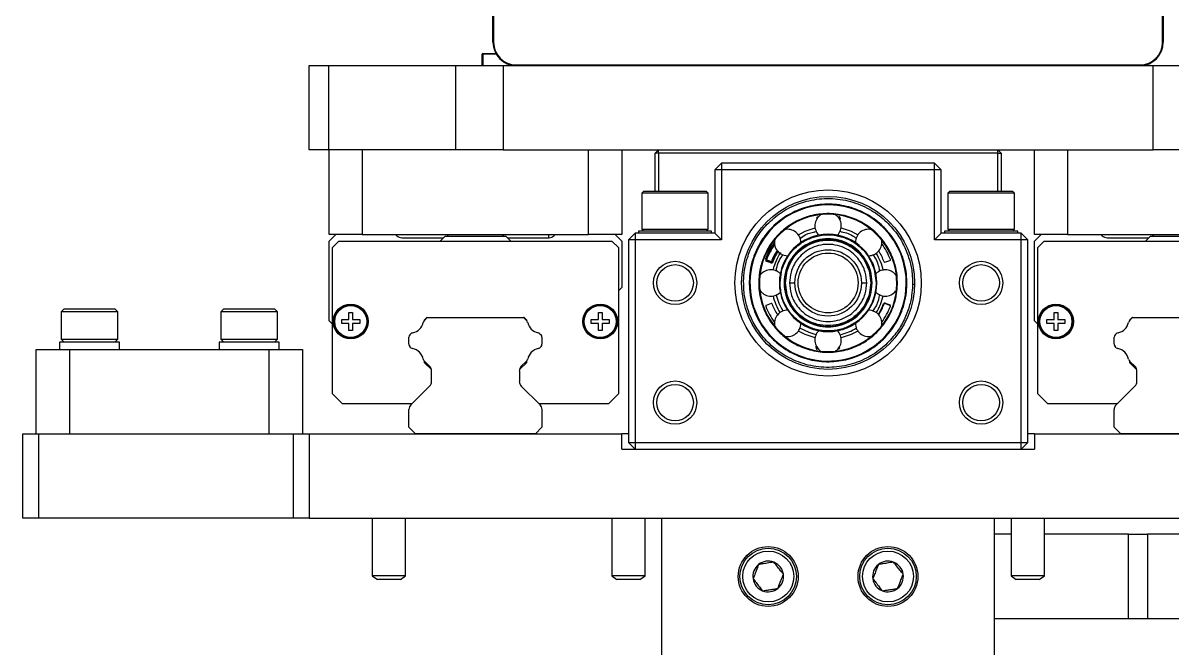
# Model space of a CAD drawing. Header units: millimetres. Extents: x 0 to 279, y 0 to 216.
# Drawn here: x 22.65 to 51.43, y 25.5 to 41.17 of the extents above; entities that cross this region are included whole.
import ezdxf

# ---------------------------------------------------------------- set-up
doc = ezdxf.new("R2010")
doc.units = ezdxf.units.MM

msp = doc.modelspace()

# ---------------------------------------------------------------- linework, layer by layer
at = {"color": 7, "linetype": 'Continuous', "lineweight": 25}
for p, q in [((34.418, 40.684), (34.418, 54.143)), ((34.435, 54.143), (34.435, 40.684)), ((51.193, 40.684), (51.193, 54.143)), ((51.21, 54.143), (51.21, 40.684)), ((34.418, 40.684), (34.435, 40.684)), ((51.193, 40.684), (51.21, 40.684)), ((34.147, 40.101), (34.147, 40.384)), ((34.164, 40.384), (34.147, 40.384)), ((34.164, 40.384), (34.164, 40.401)), ((34.164, 40.401), (34.492, 40.401)), ((29.814, 37.984), (29.814, 40.101)), ((29.814, 40.101), (30.302, 40.101)), ((30.302, 40.101), (30.302, 37.984)), ((30.302, 40.101), (33.492, 40.101)), ((33.492, 37.984), (33.492, 40.101)), ((33.492, 40.101), (34.671, 40.101)), ((34.671, 40.101), (34.671, 37.984)), ((34.671, 40.101), (50.957, 40.101)), ((35.001, 40.118), (50.626, 40.118)), ((35.001, 40.118), (35.001, 40.101)), ((50.626, 40.118), (50.626, 40.101)), ((50.957, 37.984), (50.957, 40.101)), ((50.957, 40.101), (52.135, 40.101)), ((30.302, 37.984), (29.814, 37.984)), ((33.492, 37.984), (30.302, 37.984)), ((30.314, 35.868), (30.314, 37.984)), ((31.147, 37.984), (31.147, 35.868)), ((34.671, 37.984), (33.492, 37.984)), ((34.671, 37.984), (50.957, 37.984)), ((36.814, 35.868), (36.814, 37.984)), ((37.647, 37.984), (37.647, 35.868)), ((38.564, 37.984), (38.481, 37.901)), ((38.481, 36.951), (38.481, 37.901)), ((38.564, 37.901), (38.481, 37.901)), ((38.564, 37.901), (38.564, 37.984)), ((38.564, 37.901), (38.564, 36.951)), ((47.064, 37.901), (38.564, 37.901)), ((47.064, 37.901), (47.064, 37.984)), ((47.147, 37.901), (47.064, 37.984)), ((47.064, 36.951), (47.064, 37.901)), ((47.064, 37.901), (47.147, 37.901)), ((47.147, 37.901), (47.147, 36.951)), ((47.981, 35.868), (47.981, 37.984)), ((48.814, 37.984), (48.814, 35.868)), ((52.135, 37.984), (50.957, 37.984)), ((40.147, 37.651), (39.981, 37.484)), ((39.981, 37.484), (39.981, 35.901)), ((40.147, 37.484), (39.981, 37.484)), ((40.147, 37.651), (40.147, 37.484)), ((45.481, 37.651), (40.147, 37.651)), ((40.147, 37.484), (40.147, 35.734)), ((45.481, 37.484), (40.147, 37.484)), ((45.481, 37.484), (45.481, 37.651)), ((45.647, 37.484), (45.481, 37.651)), ((45.481, 35.734), (45.481, 37.484)), ((45.647, 37.484), (45.481, 37.484)), ((45.647, 35.901), (45.647, 37.484)), ((38.197, 36.951), (38.147, 36.901)), ((38.147, 36.901), (38.147, 36.001)), ((39.814, 36.901), (38.147, 36.901)), ((38.197, 36.951), (39.764, 36.951)), ((39.814, 36.901), (39.764, 36.951)), ((39.814, 36.001), (39.814, 36.901)), ((45.864, 36.951), (45.814, 36.901)), ((45.814, 36.901), (45.814, 36.001)), ((47.481, 36.901), (45.814, 36.901)), ((45.864, 36.951), (47.431, 36.951)), ((47.481, 36.901), (47.431, 36.951)), ((47.481, 36.001), (47.481, 36.901)), ((42.544, 36.279), (42.527, 36.276)), ((42.527, 36.276), (42.531, 36.256)), ((42.538, 36.312), (42.541, 36.295)), ((42.541, 36.295), (42.544, 36.279)), ((43.087, 36.295), (43.084, 36.279)), ((43.1, 36.276), (43.084, 36.279)), ((43.09, 36.312), (43.087, 36.295)), ((43.097, 36.256), (43.1, 36.276)), ((43.117, 36.273), (43.1, 36.276)), ((38.147, 36.001), (38.197, 35.951)), ((38.147, 36.001), (39.814, 36.001)), ((39.764, 35.951), (39.814, 36.001)), ((45.814, 36.001), (45.864, 35.951)), ((45.814, 36.001), (47.481, 36.001)), ((47.431, 35.951), (47.481, 36.001)), ((31.147, 35.868), (30.314, 35.868)), ((30.314, 35.701), (30.481, 35.868)), ((30.314, 33.701), (30.314, 35.701)), ((30.397, 35.537), (30.561, 35.701)), ((30.561, 35.701), (37.4, 35.701)), ((31.147, 35.868), (36.814, 35.868)), ((31.981, 35.868), (32.014, 35.834)), ((32.133, 35.784), (33.162, 35.784)), ((33.214, 35.818), (33.097, 35.701)), ((34.747, 35.818), (33.214, 35.818)), ((33.281, 35.834), (33.314, 35.868)), ((34.647, 35.868), (34.681, 35.834)), ((34.864, 35.701), (34.747, 35.818)), ((34.8, 35.784), (35.828, 35.784)), ((35.814, 35.868), (35.814, 35.784)), ((35.947, 35.834), (35.981, 35.868)), ((37.647, 35.868), (36.814, 35.868)), ((37.4, 35.701), (37.564, 35.537)), ((37.481, 35.868), (37.647, 35.701)), ((37.647, 35.701), (37.647, 34.534)), ((37.981, 35.901), (37.814, 35.734)), ((37.981, 35.734), (37.814, 35.734)), ((37.814, 35.734), (37.814, 30.651)), ((39.981, 35.901), (37.981, 35.901)), ((37.981, 35.901), (37.981, 35.734)), ((37.981, 35.734), (37.981, 30.651)), ((40.147, 35.734), (37.981, 35.734)), ((38.064, 35.951), (38.064, 35.901)), ((39.897, 35.951), (38.064, 35.951)), ((39.897, 35.901), (39.897, 35.951)), ((40.147, 35.734), (39.981, 35.901)), ((42.133, 35.797), (42.163, 35.795)), ((42.466, 35.919), (42.488, 35.944)), ((43.147, 35.923), (43.178, 35.934)), ((45.481, 35.734), (45.647, 35.901)), ((47.647, 35.734), (45.481, 35.734)), ((47.647, 35.901), (45.647, 35.901)), ((45.731, 35.951), (45.731, 35.901)), ((47.564, 35.951), (45.731, 35.951)), ((47.564, 35.901), (47.564, 35.951)), ((47.647, 35.734), (47.647, 35.901)), ((47.814, 35.734), (47.647, 35.901)), ((47.647, 30.651), (47.647, 35.734)), ((47.814, 35.734), (47.647, 35.734)), ((47.814, 30.651), (47.814, 35.734)), ((48.814, 35.868), (47.981, 35.868)), ((47.981, 35.701), (48.147, 35.868)), ((47.981, 33.701), (47.981, 35.701)), ((48.064, 35.537), (48.228, 35.701)), ((48.228, 35.701), (55.067, 35.701)), ((48.814, 35.868), (54.481, 35.868)), ((49.647, 35.868), (49.681, 35.834)), ((49.8, 35.784), (50.828, 35.784)), ((50.881, 35.818), (50.764, 35.701)), ((52.414, 35.818), (50.881, 35.818)), ((50.947, 35.834), (50.981, 35.868)), ((30.397, 31.868), (30.397, 35.537)), ((37.564, 35.537), (37.564, 31.868)), ((48.064, 31.868), (48.064, 35.537)), ((41.254, 35.237), (41.269, 35.231)), ((41.264, 35.215), (41.258, 35.2)), ((41.383, 35.154), (41.258, 35.2)), ((41.269, 35.231), (41.264, 35.215)), ((41.264, 35.215), (41.389, 35.17)), ((41.269, 35.231), (41.395, 35.185)), ((41.389, 35.17), (41.383, 35.154)), ((41.395, 35.185), (41.389, 35.17)), ((41.395, 35.185), (41.41, 35.18)), ((41.41, 35.18), (41.426, 35.174)), ((43.96, 35.333), (43.958, 35.313)), ((44.239, 35.17), (44.364, 35.215)), ((44.09, 34.992), (44.107, 34.977)), ((37.647, 34.534), (37.564, 34.451)), ((23.676, 34.001), (23.606, 33.93)), ((23.676, 34.001), (24.791, 34.001)), ((24.791, 34.001), (24.951, 34.001)), ((25.022, 33.93), (24.951, 34.001)), ((27.676, 34.001), (27.606, 33.93)), ((27.676, 34.001), (28.829, 34.001)), ((28.829, 34.001), (28.951, 34.001)), ((29.022, 33.93), (28.951, 34.001)), ((41.389, 34.132), (41.264, 34.087)), ((41.668, 33.97), (41.67, 34)), ((43.977, 33.999), (43.965, 33.994)), ((44.218, 34.123), (44.202, 34.129)), ((44.239, 34.132), (44.245, 34.148)), ((44.364, 34.087), (44.239, 34.132)), ((44.245, 34.148), (44.37, 34.102)), ((44.364, 34.087), (44.37, 34.102)), ((23.606, 33.93), (23.606, 33.239)), ((24.844, 33.93), (23.606, 33.93)), ((25.022, 33.93), (24.844, 33.93)), ((25.022, 33.239), (25.022, 33.93)), ((27.606, 33.93), (27.606, 33.239)), ((28.886, 33.93), (27.606, 33.93)), ((29.022, 33.93), (28.886, 33.93)), ((29.022, 33.239), (29.022, 33.93)), ((30.397, 33.618), (30.314, 33.701)), ((32.764, 33.784), (32.697, 33.718)), ((32.697, 33.718), (32.697, 33.709)), ((32.709, 33.718), (32.775, 33.784)), ((32.775, 33.784), (32.764, 33.784)), ((32.775, 33.784), (35.187, 33.784)), ((35.187, 33.784), (35.253, 33.718)), ((35.197, 33.784), (35.187, 33.784)), ((35.264, 33.718), (35.197, 33.784)), ((35.264, 33.709), (35.264, 33.718)), ((48.064, 33.618), (47.981, 33.701)), ((50.364, 33.718), (50.363, 33.709)), ((50.431, 33.784), (50.364, 33.718)), ((50.375, 33.718), (50.441, 33.784)), ((50.441, 33.784), (50.431, 33.784)), ((50.441, 33.784), (52.853, 33.784)), ((23.564, 33.168), (23.564, 32.984)), ((25.064, 33.168), (23.564, 33.168)), ((23.606, 33.239), (23.676, 33.168)), ((23.606, 33.239), (24.844, 33.239)), ((24.844, 33.239), (25.022, 33.239)), ((24.951, 33.168), (25.022, 33.239)), ((25.064, 32.984), (25.064, 33.168)), ((27.564, 33.168), (27.564, 32.984)), ((29.064, 33.168), (27.564, 33.168)), ((27.606, 33.239), (27.676, 33.168)), ((27.606, 33.239), (28.886, 33.239)), ((28.886, 33.239), (29.022, 33.239)), ((28.951, 33.168), (29.022, 33.239)), ((29.064, 32.984), (29.064, 33.168)), ((32.32, 33.319), (32.314, 33.314)), ((32.314, 33.113), (32.314, 33.289)), ((32.338, 33.348), (32.366, 33.375)), ((35.596, 33.375), (35.623, 33.348)), ((35.647, 33.314), (35.642, 33.319)), ((35.647, 33.289), (35.647, 33.113)), ((49.986, 33.319), (49.981, 33.314)), ((49.981, 33.113), (49.981, 33.289)), ((50.005, 33.348), (50.032, 33.375)), ((22.981, 30.868), (22.981, 32.984)), ((22.981, 32.984), (23.814, 32.984)), ((23.814, 32.984), (23.814, 30.868)), ((23.814, 32.984), (28.814, 32.984)), ((28.814, 30.868), (28.814, 32.984)), ((28.814, 32.984), (29.647, 32.984)), ((29.647, 32.984), (29.647, 30.868)), ((32.314, 33.089), (32.32, 33.083)), ((32.366, 33.027), (32.338, 33.054)), ((35.623, 33.054), (35.596, 33.027)), ((35.642, 33.083), (35.647, 33.089)), ((42.511, 33.029), (42.527, 33.026)), ((42.531, 33.047), (42.527, 33.026)), ((42.527, 33.026), (42.544, 33.023)), ((42.538, 32.991), (42.541, 33.007)), ((43.084, 33.023), (43.1, 33.026)), ((43.1, 33.026), (43.097, 33.047)), ((43.1, 33.026), (43.117, 33.029)), ((49.981, 33.089), (49.986, 33.083)), ((50.032, 33.027), (50.005, 33.054)), ((32.697, 32.694), (32.697, 32.659)), ((32.697, 32.659), (32.876, 32.48)), ((32.832, 32.561), (32.709, 32.684)), ((35.085, 32.48), (35.264, 32.659)), ((35.097, 32.493), (35.119, 32.549)), ((35.252, 32.684), (35.129, 32.561)), ((35.264, 32.659), (35.265, 32.694)), ((50.363, 32.694), (50.364, 32.659)), ((50.364, 32.659), (50.543, 32.48)), ((50.498, 32.561), (50.376, 32.684)), ((50.509, 32.549), (50.531, 32.493)), ((32.881, 32.183), (32.881, 32.443)), ((35.081, 32.443), (35.081, 32.183)), ((50.547, 32.183), (50.547, 32.443)), ((32.363, 31.596), (32.832, 32.065)), ((35.129, 32.065), (35.598, 31.596)), ((50.029, 31.596), (50.498, 32.065)), ((30.647, 31.618), (30.397, 31.868)), ((37.564, 31.868), (37.314, 31.618)), ((48.314, 31.618), (48.064, 31.868)), ((32.385, 31.618), (30.647, 31.618)), ((32.314, 31.034), (32.314, 31.478)), ((37.314, 31.618), (35.577, 31.618)), ((35.647, 31.478), (35.647, 31.034)), ((50.051, 31.618), (48.314, 31.618)), ((49.981, 31.034), (49.981, 31.478)), ((22.647, 28.751), (22.647, 30.868)), ((22.647, 30.868), (23.037, 30.868)), ((23.037, 30.868), (23.037, 28.751)), ((23.037, 30.868), (29.424, 30.868)), ((29.424, 28.751), (29.424, 30.868)), ((29.424, 30.868), (29.814, 30.868)), ((29.814, 30.868), (37.647, 30.868)), ((29.814, 30.868), (29.814, 28.751)), ((32.481, 30.868), (32.314, 31.034)), ((35.481, 30.868), (32.481, 30.868)), ((35.647, 31.034), (35.481, 30.868)), ((37.647, 30.484), (37.647, 30.868)), ((37.814, 30.868), (37.647, 30.868)), ((47.981, 30.868), (47.814, 30.868)), ((47.981, 30.868), (47.981, 30.484)), ((47.981, 30.868), (55.814, 30.868)), ((50.147, 30.868), (49.981, 31.034)), ((53.147, 30.868), (50.147, 30.868)), ((37.814, 30.651), (37.981, 30.651)), ((37.814, 30.651), (37.981, 30.484)), ((37.981, 30.651), (47.647, 30.651)), ((37.981, 30.651), (37.981, 30.484)), ((47.647, 30.484), (47.814, 30.651)), ((47.647, 30.484), (47.647, 30.651)), ((47.647, 30.651), (47.814, 30.651)), ((37.647, 30.484), (47.981, 30.484)), ((23.037, 28.751), (22.647, 28.751)), ((29.424, 28.751), (23.037, 28.751)), ((29.814, 28.751), (29.424, 28.751)), ((29.814, 28.751), (55.814, 28.751)), ((31.397, 28.751), (31.397, 27.308)), ((32.231, 27.308), (32.231, 28.751)), ((37.397, 28.751), (37.397, 27.308)), ((38.231, 27.308), (38.231, 28.751)), ((38.647, 11.251), (38.647, 28.751)), ((46.981, 11.251), (46.981, 28.751)), ((47.397, 28.751), (47.397, 27.308)), ((48.231, 27.308), (48.231, 28.751)), ((47.397, 28.351), (46.981, 28.351)), ((50.336, 28.351), (48.231, 28.351)), ((50.336, 26.234), (50.336, 28.351)), ((50.336, 28.351), (50.814, 28.351)), ((50.814, 28.351), (50.814, 26.234)), ((53.397, 28.351), (50.814, 28.351)), ((31.397, 27.308), (31.526, 27.218)), ((32.038, 27.308), (31.397, 27.308)), ((31.969, 27.218), (31.526, 27.218)), ((32.102, 27.218), (31.969, 27.218)), ((32.231, 27.308), (32.038, 27.308)), ((32.102, 27.218), (32.231, 27.308)), ((37.397, 27.308), (37.526, 27.218)), ((38.152, 27.308), (37.397, 27.308)), ((38.048, 27.218), (37.526, 27.218)), ((38.102, 27.218), (38.048, 27.218)), ((38.102, 27.218), (38.231, 27.308)), ((38.231, 27.308), (38.152, 27.308)), ((47.397, 27.308), (47.526, 27.218)), ((48.158, 27.308), (47.397, 27.308)), ((48.052, 27.218), (47.526, 27.218)), ((48.102, 27.218), (48.052, 27.218)), ((48.102, 27.218), (48.231, 27.308)), ((48.231, 27.308), (48.158, 27.308)), ((50.336, 26.234), (46.981, 26.234)), ((50.814, 26.234), (50.336, 26.234)), ((65.314, 26.234), (50.814, 26.234))]:
    msp.add_line(p, q, dxfattribs=at)
at = {"color": 8, "linetype": 'Continuous', "lineweight": 25}
for p, q in [((34.164, 40.384), (34.164, 40.101)), ((34.501, 40.384), (34.164, 40.384)), ((42.538, 36.312), (42.58, 36.318)), ((42.544, 36.279), (42.544, 36.276)), ((43.048, 36.318), (43.09, 36.312)), ((43.084, 36.276), (43.084, 36.279)), ((43.117, 36.273), (43.11, 36.232)), ((41.791, 35.307), (41.809, 35.334)), ((41.61, 34.651), (41.658, 34.988)), ((41.743, 34.651), (41.786, 34.951)), ((43.842, 34.951), (43.885, 34.651)), ((43.97, 34.988), (44.018, 34.651)), ((41.786, 34.351), (41.743, 34.651)), ((43.885, 34.651), (43.842, 34.351)), ((42.511, 33.029), (42.518, 33.07)), ((42.544, 33.026), (42.544, 33.023)), ((43.09, 32.991), (43.048, 32.984)), ((43.084, 33.023), (43.084, 33.026))]:
    msp.add_line(p, q, dxfattribs=at)
at = {"color": 7, "linetype": 'Continuous', "lineweight": 25, "flags": 128}
for points in [[(42.07, 35.857), (42.238, 35.945), (42.488, 36.03)], [(43.14, 36.03), (43.39, 35.945), (43.558, 35.857)], [(33.162, 35.784), (33.178, 35.785), (33.182, 35.786)], [(33.262, 35.818), (33.268, 35.823), (33.281, 35.834)], [(34.681, 35.834), (34.693, 35.823), (34.7, 35.818)], [(34.779, 35.786), (34.783, 35.785), (34.8, 35.784)], [(50.828, 35.784), (50.845, 35.785), (50.849, 35.786)], [(50.928, 35.818), (50.935, 35.823), (50.947, 35.834)], [(42.488, 33.273), (42.238, 33.357), (42.07, 33.446)], [(42.512, 33.352), (42.34, 33.405), (42.109, 33.519)], [(43.558, 33.446), (43.39, 33.357), (43.14, 33.273)]]:
    msp.add_lwpolyline(points, dxfattribs=at)
at = {"color": 7, "linetype": 'Continuous', "lineweight": 25}
for centre, radius in [((42.814, 34.651), 2.333), ((42.814, 34.651), 2.167), ((42.814, 34.651), 0.833), ((42.814, 34.651), 0.75), ((38.981, 34.651), 0.542), ((46.647, 34.651), 0.542), ((38.981, 34.651), 0.458), ((46.647, 34.651), 0.458), ((30.856, 33.684), 0.438), ((30.856, 33.684), 0.417), ((30.856, 33.684), 0.401), ((37.106, 33.684), 0.438), ((37.106, 33.684), 0.417), ((37.106, 33.684), 0.401), ((48.522, 33.684), 0.438), ((48.522, 33.684), 0.417), ((48.522, 33.684), 0.401), ((38.981, 31.651), 0.542), ((38.981, 31.651), 0.458), ((46.647, 31.651), 0.542), ((46.647, 31.651), 0.458), ((41.314, 27.293), 0.75), ((41.314, 27.293), 0.708), ((41.314, 27.293), 0.638), ((44.314, 27.293), 0.75), ((44.314, 27.293), 0.708), ((44.314, 27.293), 0.638)]:
    msp.add_circle(centre, radius, dxfattribs=at)
for centre, radius, start, end in [((35.001, 40.684), 0.583, 180, 270), ((35.001, 40.684), 0.567, 180, 270), ((50.626, 40.684), 0.567, 270, 0), ((50.626, 40.684), 0.583, 270, 0), ((34.164, 40.384), 0.0167, 90, 180), ((42.814, 34.651), 1.958, 358.8817, 178.8817), ((42.814, 34.651), 1.721, 358.8817, 178.8817), ((42.814, 36.084), 0.331, 124.7617, 225.0526), ((42.544, 36.279), 0.0167, 99.4212, 190), ((42.814, 36.084), 0.331, 314.8667, 55.4503), ((43.084, 36.279), 0.0167, 350, 80.5788), ((43.084, 36.279), 0.0333, 350, 80.5788), ((41.8, 35.665), 0.331, 0.0928, 102.8152), ((43.828, 35.665), 0.331, 77.7433, 179.5753), ((32.133, 35.951), 0.167, 224.427, 270), ((35.828, 35.951), 0.167, 270, 315.573), ((41.8, 35.665), 0.331, 167.7433, 275.7706), ((42.814, 34.651), 1.221, 0, 180), ((42.814, 34.651), 1.088, 0, 180), ((43.828, 35.665), 0.331, 269.7438, 12.8152), ((49.8, 35.951), 0.167, 224.427, 270), ((42.814, 34.651), 1.667, 143.6971, 159.4212), ((42.814, 34.651), 1.5, 147.684, 159.3704), ((42.814, 34.651), 1.417, 147.2788, 166.6889), ((42.814, 34.651), 1.5, 20.6296, 32.316), ((42.814, 34.651), 1.667, 20.5788, 36.3029), ((41.269, 35.231), 0.0167, 159.4212, 250), ((41.395, 35.185), 0.0333, 250, 339.3704), ((41.395, 35.185), 0.0167, 250, 339.3704), ((42.814, 34.651), 1.417, 12.5874, 31.6889), ((44.233, 35.185), 0.0167, 200.6296, 290), ((44.359, 35.231), 0.0167, 290, 20.5788), ((41.381, 34.651), 0.331, 45.6919, 147.2567), ((44.247, 34.651), 0.331, 32.7433, 134.2432), ((42.814, 34.651), 1.958, 178.8817, 358.8817), ((42.814, 34.651), 1.721, 178.8817, 358.8817), ((42.814, 34.651), 1.221, 180, 0), ((42.814, 34.651), 1.088, 180, 360), ((41.381, 34.651), 0.331, 212.7433, 314.2432), ((42.814, 34.651), 1.417, 193.3111, 211.6889), ((42.814, 34.651), 1.333, 193.0942, 211.9058), ((44.247, 34.651), 0.331, 225.6919, 327.2567), ((42.814, 34.651), 1.417, 328.3111, 346.6889), ((41.269, 34.071), 0.0167, 110, 200.5788), ((42.814, 34.651), 1.667, 200.5788, 216.3029), ((41.395, 34.117), 0.0167, 20.6296, 110), ((42.814, 34.651), 1.5, 200.6296, 212.316), ((41.8, 33.638), 0.331, 89.7438, 192.2567), ((43.828, 33.638), 0.331, 347.7433, 90.8011), ((42.814, 34.651), 1.5, 327.684, 339.3704), ((42.814, 34.651), 1.667, 323.6971, 339.4212), ((44.233, 34.117), 0.0333, 70, 159.3704), ((44.233, 34.117), 0.0167, 70, 159.3704), ((44.359, 34.071), 0.0167, 339.4212, 70), ((32.755, 33.649), 0.0833, 123.7587, 170.7366), ((35.206, 33.649), 0.0833, 9.2634, 56.2413), ((50.422, 33.649), 0.0833, 123.7587, 170.7366), ((32.426, 33.318), 0.0833, 101.1792, 136.9169), ((32.346, 33.727), 0.333, 281.1792, 348.8093), ((35.616, 33.727), 0.333, 191.1907, 258.8208), ((35.535, 33.318), 0.0833, 43.0831, 78.8208), ((41.8, 33.638), 0.331, 257.7433, 0.2562), ((42.814, 33.218), 0.331, 134.7438, 235.4503), ((42.814, 33.218), 0.331, 304.7617, 45.2562), ((42.814, 34.651), 1.333, 284.162, 301.9058), ((43.828, 33.638), 0.331, 179.7438, 282.8152), ((50.093, 33.318), 0.0833, 101.1792, 136.9169), ((50.012, 33.727), 0.333, 281.1792, 348.8093), ((32.397, 33.289), 0.0833, 135, 180), ((32.397, 33.113), 0.0833, 180, 225), ((35.564, 33.289), 0.0833, 360, 45), ((35.564, 33.113), 0.0833, 315, 360), ((50.064, 33.289), 0.0833, 135, 180), ((50.064, 33.113), 0.0833, 180, 225), ((32.424, 33.086), 0.0833, 225.0005, 259.0815), ((32.346, 32.677), 0.333, 10.9185, 79.0815), ((35.616, 32.677), 0.333, 100.9185, 169.0815), ((35.537, 33.086), 0.0833, 280.9185, 314.9995), ((42.544, 33.023), 0.0333, 170, 260.5788), ((42.544, 33.023), 0.0167, 170, 260.5788), ((43.084, 33.023), 0.0167, 279.4212, 10), ((50.091, 33.086), 0.0833, 225.0005, 259.0815), ((50.012, 32.677), 0.333, 10.9185, 79.0815), ((32.755, 32.753), 0.0833, 188.9756, 236.326), ((32.714, 32.443), 0.167, 0, 45), ((35.247, 32.443), 0.167, 135, 180), ((35.206, 32.753), 0.0833, 303.674, 351.0244), ((50.422, 32.753), 0.0833, 188.9756, 236.326), ((50.381, 32.443), 0.167, 0, 45), ((32.714, 32.183), 0.167, 315, 0), ((35.247, 32.183), 0.167, 180, 225), ((50.381, 32.183), 0.167, 315, 0), ((32.481, 31.478), 0.167, 135, 180), ((35.481, 31.478), 0.167, 360, 45), ((50.147, 31.478), 0.167, 135, 180), ((41.314, 27.293), 0.385, 68.6992, 128.6992), ((41.314, 27.293), 0.385, 8.6992, 68.6992), ((44.314, 27.293), 0.385, 68.6992, 128.6992), ((44.314, 27.293), 0.385, 8.6992, 68.6992), ((41.314, 27.293), 0.385, 128.6992, 188.6992), ((41.314, 27.293), 0.385, 308.6992, 8.6992), ((44.314, 27.293), 0.385, 128.6992, 188.6992), ((44.314, 27.293), 0.385, 308.6992, 8.6992), ((41.314, 27.293), 0.385, 188.6992, 248.6992), ((44.314, 27.293), 0.385, 188.6992, 248.6992), ((41.314, 27.293), 0.385, 248.6992, 308.6992), ((44.314, 27.293), 0.385, 248.6992, 308.6992)]:
    msp.add_arc(centre, radius, start, end, dxfattribs=at)
at = {"color": 8, "linetype": 'Continuous', "lineweight": 25}
for radius, start, end in [(1.683, 142.9932, 159.4212), (1.65, 144.3198, 159.4212), (1.517, 147.4621, 159.3704), (1.483, 147.8735, 159.3704), (1.483, 327.8735, 339.3704)]:
    msp.add_arc((42.814, 34.651), radius, start, end, dxfattribs=at)
at = {"color": 7, "linetype": 'Continuous', "lineweight": 25}
for points, knots in [([(40.698, 34.692), (40.703, 34.786), (40.715, 34.986), (40.79, 35.299), (40.926, 35.633), (41.103, 35.911), (41.288, 36.124), (41.514, 36.335), (41.854, 36.56), (42.333, 36.734), (42.856, 36.789), (43.376, 36.714), (43.847, 36.521), (44.239, 36.239), (44.535, 35.907), (44.739, 35.559), (44.862, 35.219), (44.925, 34.904), (44.928, 34.704), (44.93, 34.61)], [0, 0, 0, 0, 0.04242, 0.090412, 0.14449, 0.204951, 0.238383, 0.271802, 0.344212, 0.420948, 0.500046, 0.579144, 0.655881, 0.728291, 0.795049, 0.85551, 0.909588, 0.95758, 1, 1, 1, 1]), ([(44.789, 34.613), (44.787, 34.7), (44.783, 34.887), (44.725, 35.181), (44.61, 35.498), (44.455, 35.764), (44.29, 35.969), (44.087, 36.173), (43.778, 36.396), (43.338, 36.576), (42.853, 36.646), (42.366, 36.595), (41.918, 36.432), (41.543, 36.184), (41.255, 35.885), (41.052, 35.568), (40.925, 35.256), (40.855, 34.964), (40.844, 34.777), (40.839, 34.69)], [0, 0, 0, 0, 0.04242, 0.090412, 0.14449, 0.204951, 0.238383, 0.271802, 0.344212, 0.420948, 0.500046, 0.579144, 0.655881, 0.728291, 0.795049, 0.85551, 0.909588, 0.95758, 1, 1, 1, 1]), ([(44.551, 34.617), (44.55, 34.694), (44.546, 34.859), (44.495, 35.118), (44.394, 35.396), (44.257, 35.63), (44.112, 35.81), (43.934, 35.99), (43.662, 36.186), (43.275, 36.344), (42.848, 36.406), (42.419, 36.361), (42.026, 36.218), (41.696, 35.999), (41.443, 35.737), (41.264, 35.457), (41.153, 35.183), (41.091, 34.926), (41.081, 34.762), (41.077, 34.685)], [0, 0, 0, 0, 0.04242, 0.090412, 0.14449, 0.204951, 0.238384, 0.271802, 0.344212, 0.420948, 0.500046, 0.579144, 0.655881, 0.728291, 0.795049, 0.85551, 0.909588, 0.95758, 1, 1, 1, 1]), ([(41.658, 34.988), (41.713, 35.123), (41.799, 35.336), (42.022, 35.57), (42.247, 35.726), (42.518, 35.831), (42.814, 35.868), (43.11, 35.831), (43.381, 35.726), (43.606, 35.57), (43.829, 35.336), (43.915, 35.123), (43.97, 34.988)], [0, 0, 0, 0, 0.139431, 0.221027, 0.30953, 0.403322, 0.5, 0.596678, 0.69047, 0.778973, 0.860569, 1, 1, 1, 1]), ([(43.918, 34.651), (43.909, 34.756), (43.89, 34.992), (43.74, 35.278), (43.541, 35.494), (43.334, 35.637), (43.086, 35.733), (42.814, 35.767), (42.542, 35.733), (42.294, 35.637), (42.087, 35.494), (41.888, 35.278), (41.738, 34.992), (41.718, 34.756), (41.71, 34.651)], [0, 0, 0, 0, 0.090318, 0.204563, 0.27142, 0.343936, 0.420786, 0.5, 0.579214, 0.656064, 0.72858, 0.795437, 0.909682, 1, 1, 1, 1]), ([(41.786, 34.951), (41.835, 35.071), (41.911, 35.26), (42.11, 35.468), (42.309, 35.607), (42.55, 35.7), (42.814, 35.733), (43.078, 35.7), (43.318, 35.607), (43.518, 35.468), (43.717, 35.26), (43.793, 35.071), (43.842, 34.951)], [0, 0, 0, 0, 0.139431, 0.221027, 0.30953, 0.403322, 0.5, 0.596678, 0.69047, 0.778973, 0.860569, 1, 1, 1, 1]), ([(42.11, 35.766), (42.157, 35.801), (42.278, 35.891), (42.428, 35.92), (42.52, 35.938)], [0, 0, 0, 0, 0.388633, 1, 1, 1, 1]), ([(43.104, 35.945), (43.219, 35.92), (43.368, 35.887), (43.486, 35.794), (43.514, 35.772)], [0, 0, 0, 0, 0.765299, 1, 1, 1, 1]), ([(43.781, 34.651), (43.773, 34.743), (43.756, 34.95), (43.625, 35.2), (43.451, 35.389), (43.269, 35.514), (43.052, 35.598), (42.814, 35.628), (42.576, 35.598), (42.359, 35.514), (42.177, 35.389), (42.003, 35.2), (41.872, 34.95), (41.855, 34.743), (41.847, 34.651)], [0, 0, 0, 0, 0.090318, 0.204563, 0.27142, 0.343936, 0.420786, 0.5, 0.579214, 0.656064, 0.72858, 0.795437, 0.909682, 1, 1, 1, 1]), ([(41.516, 34.949), (41.517, 34.954), (41.528, 35.089), (41.588, 35.235), (41.679, 35.345), (41.687, 35.354)], [0, 0, 0, 0, 0.030946, 0.919973, 1, 1, 1, 1]), ([(43.932, 35.356), (43.954, 35.328), (44.047, 35.211), (44.08, 35.063), (44.105, 34.949)], [0, 0, 0, 0, 0.234138, 1, 1, 1, 1]), ([(44.93, 34.61), (44.925, 34.516), (44.913, 34.316), (44.838, 34.003), (44.702, 33.669), (44.525, 33.391), (44.339, 33.178), (44.114, 32.968), (43.774, 32.743), (43.295, 32.568), (42.772, 32.513), (42.252, 32.588), (41.781, 32.782), (41.389, 33.063), (41.093, 33.395), (40.889, 33.743), (40.766, 34.083), (40.703, 34.398), (40.7, 34.598), (40.698, 34.692)], [0, 0, 0, 0, 0.0424198, 0.0904124, 0.1444901, 0.2049508, 0.2383828, 0.2718017, 0.3442115, 0.420948, 0.5000462, 0.5791444, 0.6558809, 0.7282907, 0.7950492, 0.8555099, 0.9095876, 0.9575802, 1, 1, 1, 1]), ([(40.839, 34.69), (40.841, 34.602), (40.845, 34.415), (40.903, 34.121), (41.018, 33.804), (41.173, 33.539), (41.338, 33.333), (41.541, 33.129), (41.85, 32.907), (42.29, 32.726), (42.775, 32.656), (43.262, 32.707), (43.709, 32.87), (44.085, 33.118), (44.373, 33.417), (44.576, 33.735), (44.703, 34.047), (44.773, 34.338), (44.783, 34.525), (44.789, 34.613)], [0, 0, 0, 0, 0.04242, 0.090412, 0.14449, 0.204951, 0.238383, 0.271802, 0.344212, 0.420948, 0.500046, 0.579144, 0.655881, 0.728291, 0.795049, 0.85551, 0.909588, 0.95758, 1, 1, 1, 1]), ([(40.839, 34.69), (40.842, 34.69), (40.847, 34.69), (40.852, 34.689), (40.855, 34.689), (40.856, 34.689), (40.856, 34.689)], [0, 0, 0, 0, 0.270261, 0.562429, 0.789736, 1, 1, 1, 1]), ([(41.077, 34.685), (41.078, 34.608), (41.081, 34.443), (41.133, 34.185), (41.234, 33.906), (41.371, 33.672), (41.516, 33.492), (41.694, 33.312), (41.966, 33.116), (42.353, 32.958), (42.78, 32.896), (43.209, 32.941), (43.602, 33.085), (43.932, 33.303), (44.185, 33.566), (44.364, 33.845), (44.475, 34.119), (44.537, 34.376), (44.547, 34.54), (44.551, 34.617)], [0, 0, 0, 0, 0.04242, 0.090412, 0.14449, 0.204951, 0.238384, 0.271802, 0.344212, 0.420948, 0.500046, 0.579144, 0.655881, 0.728291, 0.795049, 0.85551, 0.909588, 0.95758, 1, 1, 1, 1]), ([(41.077, 34.685), (41.079, 34.685), (41.084, 34.685), (41.09, 34.685), (41.093, 34.685), (41.093, 34.685), (41.093, 34.685)], [0, 0, 0, 0, 0.270261, 0.562429, 0.789736, 1, 1, 1, 1]), ([(41.61, 34.651), (41.607, 34.651), (41.603, 34.651), (41.597, 34.651), (41.594, 34.651), (41.593, 34.651), (41.593, 34.651)], [0, 0, 0, 0, 0.270261, 0.562429, 0.789736, 1, 1, 1, 1]), ([(44.018, 34.651), (44.009, 34.537), (43.987, 34.279), (43.824, 33.967), (43.607, 33.732), (43.381, 33.576), (43.111, 33.472), (42.814, 33.434), (42.517, 33.472), (42.247, 33.576), (42.021, 33.732), (41.804, 33.967), (41.641, 34.279), (41.619, 34.537), (41.61, 34.651)], [0, 0, 0, 0, 0.090318, 0.204563, 0.27142, 0.343936, 0.420786, 0.5, 0.579214, 0.656064, 0.72858, 0.795437, 0.909682, 1, 1, 1, 1]), ([(41.71, 34.651), (41.718, 34.547), (41.738, 34.31), (41.888, 34.024), (42.087, 33.808), (42.294, 33.666), (42.542, 33.57), (42.814, 33.536), (43.086, 33.57), (43.334, 33.666), (43.541, 33.808), (43.74, 34.024), (43.89, 34.31), (43.909, 34.547), (43.918, 34.651)], [0, 0, 0, 0, 0.090318, 0.204563, 0.27142, 0.343936, 0.420786, 0.5, 0.579214, 0.656064, 0.72858, 0.795437, 0.909682, 1, 1, 1, 1]), ([(41.726, 34.651), (41.727, 34.651), (41.727, 34.651), (41.732, 34.651), (41.738, 34.651), (41.741, 34.651), (41.743, 34.651)], [0, 0, 0, 0, 0.270261, 0.562429, 0.789736, 1, 1, 1, 1]), ([(41.847, 34.651), (41.855, 34.56), (41.872, 34.353), (42.003, 34.102), (42.177, 33.913), (42.359, 33.788), (42.576, 33.704), (42.814, 33.674), (43.052, 33.704), (43.269, 33.788), (43.451, 33.913), (43.625, 34.102), (43.756, 34.353), (43.773, 34.56), (43.781, 34.651)], [0, 0, 0, 0, 0.090318, 0.204563, 0.27142, 0.343936, 0.420786, 0.5, 0.579214, 0.656064, 0.72858, 0.795437, 0.909682, 1, 1, 1, 1]), ([(41.847, 34.651), (41.866, 34.651), (41.906, 34.651), (41.95, 34.651), (41.976, 34.651), (41.979, 34.651), (41.981, 34.651)], [0, 0, 0, 0, 0.270261, 0.562429, 0.789736, 1, 1, 1, 1]), ([(43.647, 34.651), (43.65, 34.651), (43.655, 34.651), (43.691, 34.651), (43.735, 34.651), (43.766, 34.651), (43.781, 34.651)], [0, 0, 0, 0, 0.270261, 0.562429, 0.789736, 1, 1, 1, 1]), ([(43.885, 34.651), (43.887, 34.651), (43.892, 34.651), (43.898, 34.651), (43.901, 34.651), (43.901, 34.651), (43.901, 34.651)], [0, 0, 0, 0, 0.270261, 0.562429, 0.789736, 1, 1, 1, 1]), ([(44.035, 34.651), (44.035, 34.651), (44.034, 34.651), (44.029, 34.651), (44.024, 34.651), (44.02, 34.651), (44.018, 34.651)], [0, 0, 0, 0, 0.270261, 0.562429, 0.789736, 1, 1, 1, 1]), ([(44.534, 34.618), (44.535, 34.618), (44.535, 34.618), (44.54, 34.617), (44.546, 34.617), (44.549, 34.617), (44.551, 34.617)], [0, 0, 0, 0, 0.270261, 0.562429, 0.789736, 1, 1, 1, 1]), ([(44.772, 34.613), (44.772, 34.613), (44.773, 34.613), (44.777, 34.613), (44.783, 34.613), (44.787, 34.613), (44.789, 34.613)], [0, 0, 0, 0, 0.270261, 0.562429, 0.789736, 1, 1, 1, 1]), ([(44.98, 34.609), (44.979, 34.609), (44.978, 34.609), (44.964, 34.609), (44.947, 34.609), (44.936, 34.61), (44.93, 34.61)], [0, 0, 0, 0, 0.270261, 0.562429, 0.789736, 1, 1, 1, 1]), ([(43.842, 34.351), (43.793, 34.232), (43.717, 34.042), (43.518, 33.834), (43.318, 33.695), (43.078, 33.602), (42.814, 33.569), (42.55, 33.602), (42.309, 33.695), (42.11, 33.834), (41.911, 34.042), (41.835, 34.232), (41.786, 34.351)], [0, 0, 0, 0, 0.139431, 0.221027, 0.30953, 0.403322, 0.5, 0.596678, 0.69047, 0.778973, 0.860569, 1, 1, 1, 1]), ([(44.101, 34.36), (44.084, 34.269), (44.054, 34.114), (43.96, 33.989), (43.922, 33.937)], [0, 0, 0, 0, 0.585715, 1, 1, 1, 1]), ([(30.631, 33.638), (30.631, 33.646), (30.631, 33.661), (30.631, 33.684), (30.631, 33.708), (30.631, 33.723), (30.631, 33.731)], [0, 0, 0, 0, 0.249726, 0.5, 0.749726, 1, 1, 1, 1]), ([(30.631, 33.731), (30.659, 33.731), (30.716, 33.731), (30.778, 33.731), (30.809, 33.731)], [0, 0, 0, 0, 0.49277, 1, 1, 1, 1]), ([(30.809, 33.909), (30.824, 33.909), (30.856, 33.909), (30.887, 33.909), (30.902, 33.909)], [0, 0, 0, 0, 0.497807, 1, 1, 1, 1]), ([(30.809, 33.731), (30.809, 33.749), (30.809, 33.786), (30.809, 33.834), (30.809, 33.875), (30.809, 33.898), (30.809, 33.909)], [0, 0, 0, 0, 0.296243, 0.595532, 0.79729, 1, 1, 1, 1]), ([(30.902, 33.909), (30.902, 33.881), (30.902, 33.824), (30.902, 33.762), (30.902, 33.731)], [0, 0, 0, 0, 0.49277, 1, 1, 1, 1]), ([(30.902, 33.731), (30.92, 33.731), (30.957, 33.731), (31.005, 33.731), (31.046, 33.731), (31.069, 33.731), (31.081, 33.731)], [0, 0, 0, 0, 0.296243, 0.595532, 0.79729, 1, 1, 1, 1]), ([(31.081, 33.731), (31.081, 33.723), (31.081, 33.708), (31.081, 33.684), (31.081, 33.661), (31.081, 33.646), (31.081, 33.638)], [0, 0, 0, 0, 0.249726, 0.5, 0.749726, 1, 1, 1, 1]), ([(36.881, 33.638), (36.881, 33.646), (36.881, 33.661), (36.881, 33.684), (36.881, 33.708), (36.881, 33.723), (36.881, 33.731)], [0, 0, 0, 0, 0.249726, 0.5, 0.749726, 1, 1, 1, 1]), ([(36.881, 33.731), (36.909, 33.731), (36.966, 33.731), (37.028, 33.731), (37.059, 33.731)], [0, 0, 0, 0, 0.49277, 1, 1, 1, 1]), ([(37.059, 33.909), (37.074, 33.909), (37.106, 33.909), (37.137, 33.909), (37.152, 33.909)], [0, 0, 0, 0, 0.497807, 1, 1, 1, 1]), ([(37.059, 33.731), (37.059, 33.749), (37.059, 33.786), (37.059, 33.834), (37.059, 33.875), (37.059, 33.898), (37.059, 33.909)], [0, 0, 0, 0, 0.296243, 0.595532, 0.79729, 1, 1, 1, 1]), ([(37.152, 33.909), (37.152, 33.881), (37.152, 33.824), (37.152, 33.762), (37.152, 33.731)], [0, 0, 0, 0, 0.49277, 1, 1, 1, 1]), ([(37.152, 33.731), (37.17, 33.731), (37.207, 33.731), (37.255, 33.731), (37.296, 33.731), (37.319, 33.731), (37.331, 33.731)], [0, 0, 0, 0, 0.296243, 0.595532, 0.79729, 1, 1, 1, 1]), ([(37.331, 33.731), (37.331, 33.723), (37.331, 33.708), (37.331, 33.684), (37.331, 33.661), (37.331, 33.646), (37.331, 33.638)], [0, 0, 0, 0, 0.249726, 0.5, 0.749726, 1, 1, 1, 1]), ([(48.297, 33.638), (48.297, 33.646), (48.297, 33.661), (48.297, 33.684), (48.297, 33.708), (48.297, 33.723), (48.297, 33.731)], [0, 0, 0, 0, 0.249726, 0.5, 0.749726, 1, 1, 1, 1]), ([(48.297, 33.731), (48.326, 33.731), (48.383, 33.731), (48.444, 33.731), (48.476, 33.731)], [0, 0, 0, 0, 0.49277, 1, 1, 1, 1]), ([(48.476, 33.909), (48.491, 33.909), (48.522, 33.909), (48.553, 33.909), (48.569, 33.909)], [0, 0, 0, 0, 0.497807, 1, 1, 1, 1]), ([(48.476, 33.731), (48.476, 33.749), (48.476, 33.786), (48.476, 33.834), (48.476, 33.875), (48.476, 33.898), (48.476, 33.909)], [0, 0, 0, 0, 0.296243, 0.595532, 0.79729, 1, 1, 1, 1]), ([(48.569, 33.909), (48.569, 33.881), (48.569, 33.824), (48.569, 33.762), (48.569, 33.731)], [0, 0, 0, 0, 0.49277, 1, 1, 1, 1]), ([(48.569, 33.731), (48.587, 33.731), (48.624, 33.731), (48.672, 33.731), (48.713, 33.731), (48.736, 33.731), (48.747, 33.731)], [0, 0, 0, 0, 0.296243, 0.595532, 0.79729, 1, 1, 1, 1]), ([(48.747, 33.731), (48.747, 33.723), (48.747, 33.708), (48.747, 33.684), (48.747, 33.661), (48.747, 33.646), (48.747, 33.638)], [0, 0, 0, 0, 0.249726, 0.5, 0.749726, 1, 1, 1, 1]), ([(30.809, 33.638), (30.791, 33.638), (30.754, 33.638), (30.706, 33.638), (30.665, 33.638), (30.642, 33.638), (30.631, 33.638)], [0, 0, 0, 0, 0.296243, 0.595532, 0.79729, 1, 1, 1, 1]), ([(30.809, 33.459), (30.809, 33.488), (30.809, 33.545), (30.809, 33.607), (30.809, 33.638)], [0, 0, 0, 0, 0.49277, 1, 1, 1, 1]), ([(30.902, 33.459), (30.887, 33.459), (30.856, 33.459), (30.825, 33.459), (30.809, 33.459)], [0, 0, 0, 0, 0.497807, 1, 1, 1, 1]), ([(30.902, 33.638), (30.902, 33.62), (30.902, 33.583), (30.902, 33.535), (30.902, 33.494), (30.902, 33.471), (30.902, 33.459)], [0, 0, 0, 0, 0.296243, 0.595532, 0.79729, 1, 1, 1, 1]), ([(31.081, 33.638), (31.052, 33.638), (30.995, 33.638), (30.933, 33.638), (30.902, 33.638)], [0, 0, 0, 0, 0.49277, 1, 1, 1, 1]), ([(37.059, 33.638), (37.041, 33.638), (37.004, 33.638), (36.956, 33.638), (36.915, 33.638), (36.892, 33.638), (36.881, 33.638)], [0, 0, 0, 0, 0.296243, 0.595532, 0.79729, 1, 1, 1, 1]), ([(37.059, 33.459), (37.059, 33.488), (37.059, 33.545), (37.059, 33.607), (37.059, 33.638)], [0, 0, 0, 0, 0.49277, 1, 1, 1, 1]), ([(37.152, 33.459), (37.137, 33.459), (37.106, 33.459), (37.075, 33.459), (37.059, 33.459)], [0, 0, 0, 0, 0.497807, 1, 1, 1, 1]), ([(37.152, 33.638), (37.152, 33.62), (37.152, 33.583), (37.152, 33.535), (37.152, 33.494), (37.152, 33.471), (37.152, 33.459)], [0, 0, 0, 0, 0.296243, 0.595532, 0.79729, 1, 1, 1, 1]), ([(37.331, 33.638), (37.302, 33.638), (37.245, 33.638), (37.183, 33.638), (37.152, 33.638)], [0, 0, 0, 0, 0.49277, 1, 1, 1, 1]), ([(48.476, 33.638), (48.457, 33.638), (48.421, 33.638), (48.373, 33.638), (48.332, 33.638), (48.309, 33.638), (48.297, 33.638)], [0, 0, 0, 0, 0.296243, 0.595532, 0.79729, 1, 1, 1, 1]), ([(48.476, 33.459), (48.476, 33.488), (48.476, 33.545), (48.476, 33.607), (48.476, 33.638)], [0, 0, 0, 0, 0.49277, 1, 1, 1, 1]), ([(48.569, 33.459), (48.553, 33.459), (48.522, 33.459), (48.491, 33.459), (48.476, 33.459)], [0, 0, 0, 0, 0.497807, 1, 1, 1, 1]), ([(48.569, 33.638), (48.569, 33.62), (48.569, 33.583), (48.569, 33.535), (48.569, 33.494), (48.569, 33.471), (48.569, 33.459)], [0, 0, 0, 0, 0.296243, 0.595532, 0.79729, 1, 1, 1, 1]), ([(48.747, 33.638), (48.719, 33.638), (48.662, 33.638), (48.6, 33.638), (48.569, 33.638)], [0, 0, 0, 0, 0.49277, 1, 1, 1, 1]), ([(41.454, 27.651), (41.399, 27.643), (41.306, 27.629), (41.171, 27.608), (41.103, 27.598), (41.073, 27.593)], [0, 0, 0, 0, 0.439122, 0.751371, 1, 1, 1, 1]), ([(41.694, 27.351), (41.681, 27.368), (41.642, 27.416), (41.571, 27.505), (41.503, 27.59), (41.466, 27.637), (41.454, 27.651)], [0, 0, 0, 0, 0.180942, 0.506293, 0.843975, 1, 1, 1, 1]), ([(44.454, 27.651), (44.399, 27.643), (44.306, 27.629), (44.171, 27.608), (44.103, 27.598), (44.073, 27.593)], [0, 0, 0, 0, 0.439122, 0.751371, 1, 1, 1, 1]), ([(44.694, 27.351), (44.681, 27.368), (44.642, 27.416), (44.571, 27.505), (44.503, 27.59), (44.466, 27.637), (44.454, 27.651)], [0, 0, 0, 0, 0.1809422, 0.5062926, 0.8439745, 1, 1, 1, 1]), ([(41.073, 27.593), (41.053, 27.542), (41.019, 27.454), (40.969, 27.326), (40.944, 27.263), (40.934, 27.235)], [0, 0, 0, 0, 0.439122, 0.751371, 1, 1, 1, 1]), ([(41.555, 26.992), (41.559, 27.005), (41.569, 27.029), (41.584, 27.067), (41.599, 27.107), (41.618, 27.154), (41.639, 27.208), (41.659, 27.261), (41.678, 27.309), (41.689, 27.337), (41.694, 27.351)], [0, 0, 0, 0, 0.107786, 0.216167, 0.327311, 0.439954, 0.593485, 0.752147, 0.875506, 1, 1, 1, 1]), ([(44.073, 27.593), (44.053, 27.542), (44.019, 27.454), (43.969, 27.326), (43.944, 27.263), (43.934, 27.235)], [0, 0, 0, 0, 0.439122, 0.751371, 1, 1, 1, 1]), ([(44.555, 26.992), (44.559, 27.005), (44.569, 27.029), (44.584, 27.067), (44.599, 27.107), (44.618, 27.154), (44.639, 27.208), (44.659, 27.261), (44.678, 27.309), (44.689, 27.337), (44.694, 27.351)], [0, 0, 0, 0, 0.107786, 0.216167, 0.327311, 0.439954, 0.593485, 0.752147, 0.875506, 1, 1, 1, 1]), ([(40.934, 27.235), (40.945, 27.22), (40.983, 27.173), (41.051, 27.088), (41.122, 26.999), (41.16, 26.951), (41.174, 26.934)], [0, 0, 0, 0, 0.156025, 0.493707, 0.819058, 1, 1, 1, 1]), ([(43.934, 27.235), (43.945, 27.22), (43.983, 27.173), (44.051, 27.088), (44.122, 26.999), (44.16, 26.951), (44.174, 26.934)], [0, 0, 0, 0, 0.156025, 0.493707, 0.819058, 1, 1, 1, 1]), ([(41.174, 26.934), (41.2, 26.938), (41.253, 26.946), (41.352, 26.961), (41.457, 26.977), (41.525, 26.988), (41.555, 26.992)], [0, 0, 0, 0, 0.216453, 0.440306, 0.751896, 1, 1, 1, 1]), ([(44.174, 26.934), (44.2, 26.938), (44.253, 26.946), (44.352, 26.961), (44.457, 26.977), (44.525, 26.988), (44.555, 26.992)], [0, 0, 0, 0, 0.216453, 0.440306, 0.751896, 1, 1, 1, 1])]:
    msp.add_open_spline(points, degree=3, knots=knots, dxfattribs=at)

doc.saveas('drawing.dxf')
